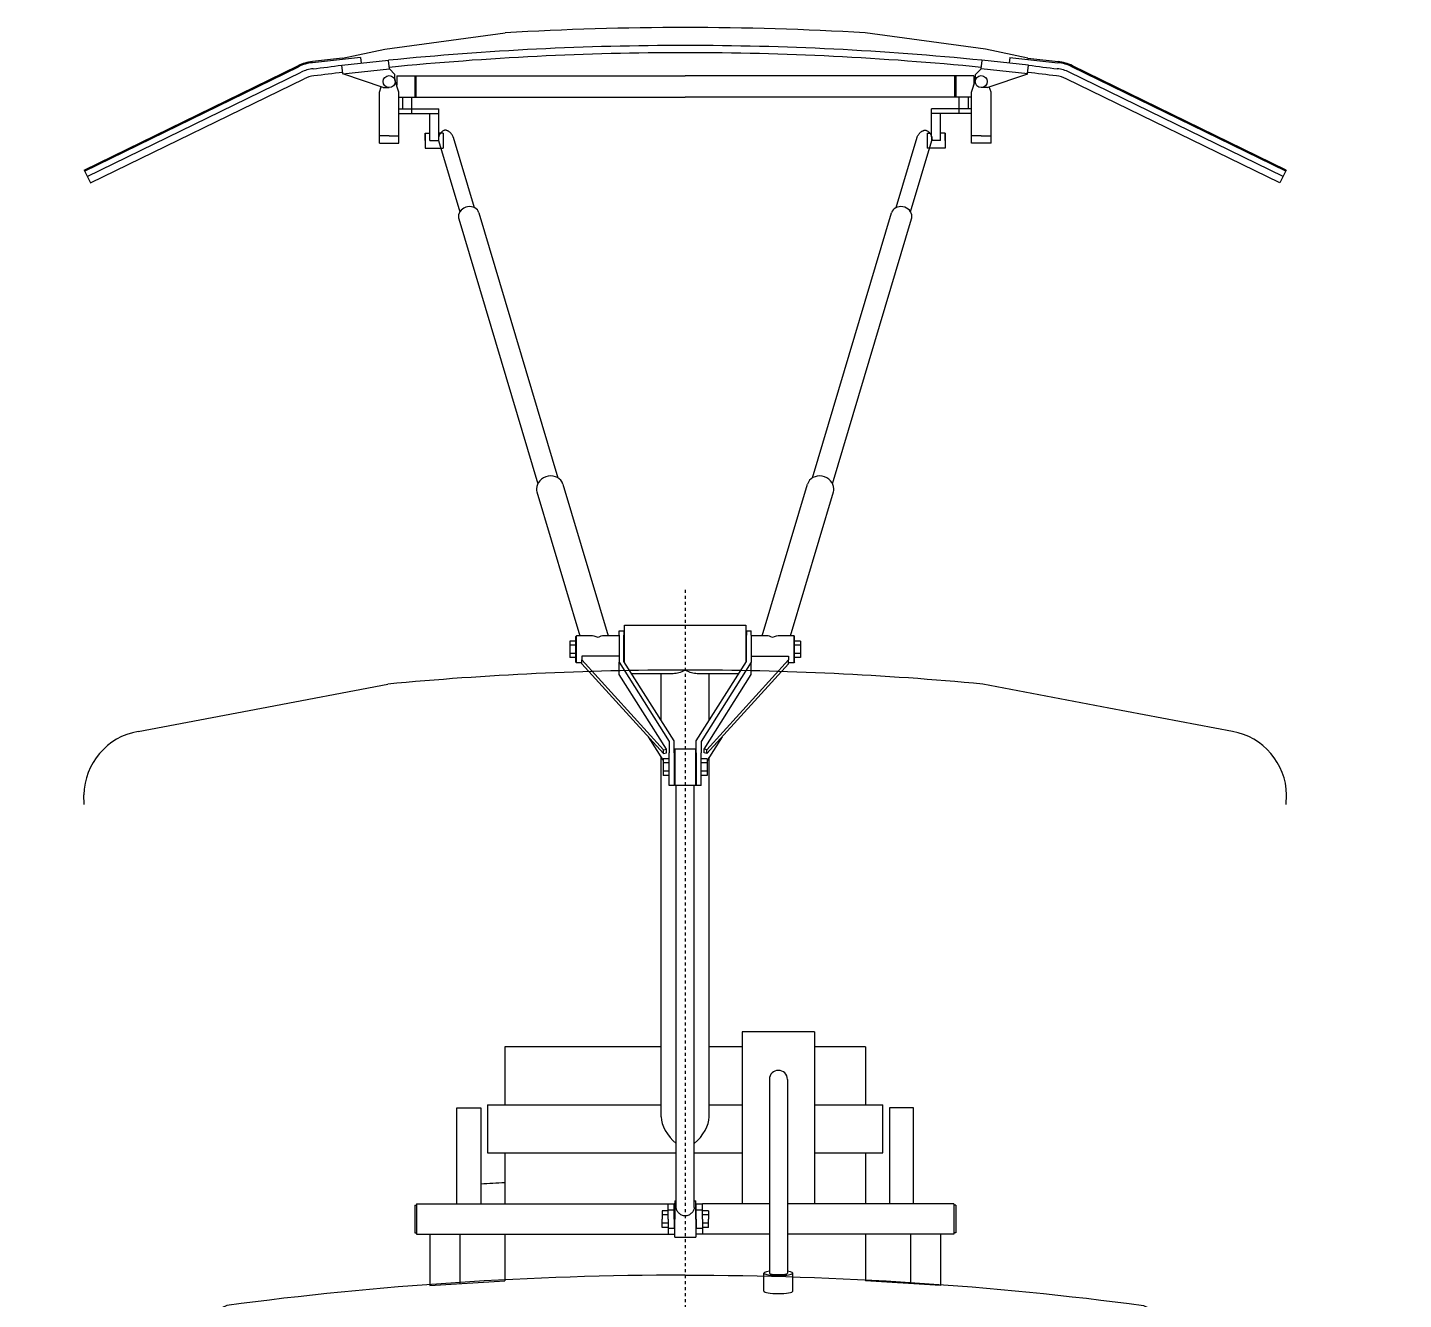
# Model space of a CAD drawing. Header units: millimetres. Extents: x 4061 to 4749, y 69169 to 69366.
# Drawn here: x 4632.83 to 4678.61, y 69323.89 to 69366.2 of the extents above; entities that cross this region are included whole.
import ezdxf

# ---------------------------------------------------------------- set-up
doc = ezdxf.new("R2010")
doc.units = ezdxf.units.MM
doc.header["$LTSCALE"] = 0.1
doc.linetypes.add('DASHDOT', pattern=[1, 0.5, -0.25, 0, -0.25])
doc.layers.add('AXE', color=1, linetype='DASHDOT')
doc.layers.add('Subtire', color=4, linetype='Continuous')

msp = doc.modelspace()

# ---------------------------------------------------------------- linework, layer by layer
at = {"layer": 'AXE'}
msp.add_line((4654.711, 69347.5), (4654.711, 69258.7), dxfattribs=at)
at = {"layer": 'Subtire'}
for p, q in [((4644.721, 69365.478), (4648.721, 69366.021)), ((4664.701, 69365.478), (4660.701, 69366.021)), ((4643.311, 69365.176), (4642.306, 69365.067)), ((4643.911, 69365.202), (4642.31, 69365.03)), ((4643.285, 69364.95), (4644.837, 69365.111)), ((4643.311, 69365.176), (4644.721, 69365.478)), ((4643.311, 69365.176), (4643.315, 69365.138)), ((4643.911, 69365.202), (4643.931, 69365.017)), ((4666.137, 69364.95), (4664.585, 69365.111)), ((4666.111, 69365.176), (4664.701, 69365.478)), ((4665.511, 69365.202), (4665.491, 69365.017)), ((4665.511, 69365.202), (4667.112, 69365.03)), ((4666.111, 69365.176), (4666.107, 69365.138)), ((4666.111, 69365.176), (4667.116, 69365.067)), ((4634.711, 69361.461), (4641.826, 69364.929)), ((4634.727, 69361.427), (4641.842, 69364.895)), ((4634.816, 69361.245), (4641.931, 69364.713)), ((4643.316, 69364.667), (4643.285, 69364.95)), ((4643.314, 69364.662), (4644.866, 69364.822)), ((4644.661, 69364.201), (4643.314, 69364.662)), ((4644.866, 69364.822), (4644.835, 69365.105)), ((4644.866, 69364.822), (4645.051, 69364.637)), ((4664.556, 69364.822), (4664.371, 69364.637)), ((4664.556, 69364.822), (4664.587, 69365.105)), ((4666.108, 69364.662), (4664.556, 69364.822)), ((4664.761, 69364.201), (4666.108, 69364.662)), ((4666.106, 69364.667), (4666.137, 69364.95)), ((4674.606, 69361.245), (4667.491, 69364.713)), ((4674.695, 69361.427), (4667.58, 69364.895)), ((4674.711, 69361.461), (4667.596, 69364.929)), ((4634.921, 69361.029), (4642.036, 69364.497)), ((4644.536, 69364.051), (4644.593, 69364.224)), ((4644.661, 69364.201), (4644.861, 69364.201)), ((4645.051, 69364.463), (4645.051, 69364.637)), ((4645.186, 69364.051), (4645.051, 69364.463)), ((4645.111, 69364.589), (4645.111, 69364.28)), ((4645.111, 69364.589), (4654.711, 69364.589)), ((4645.711, 69364.589), (4645.711, 69363.889)), ((4645.751, 69364.589), (4645.751, 69363.889)), ((4664.311, 69364.589), (4654.711, 69364.589)), ((4663.671, 69364.589), (4663.671, 69363.889)), ((4663.711, 69364.589), (4663.711, 69363.889)), ((4664.236, 69364.051), (4664.371, 69364.463)), ((4664.311, 69364.589), (4664.311, 69364.28)), ((4664.371, 69364.463), (4664.371, 69364.637)), ((4664.761, 69364.201), (4664.561, 69364.201)), ((4664.886, 69364.051), (4664.829, 69364.224)), ((4674.501, 69361.029), (4667.386, 69364.497)), ((4644.536, 69362.351), (4644.536, 69364.051)), ((4645.186, 69362.351), (4645.186, 69364.051)), ((4645.186, 69363.889), (4654.711, 69363.889)), ((4645.301, 69363.889), (4645.301, 69363.499)), ((4645.601, 69363.889), (4645.601, 69363.339)), ((4664.236, 69363.889), (4654.711, 69363.889)), ((4663.821, 69363.889), (4663.821, 69363.339)), ((4664.121, 69363.889), (4664.121, 69363.499)), ((4664.236, 69362.351), (4664.236, 69364.051)), ((4664.886, 69362.351), (4664.886, 69364.051)), ((4645.186, 69363.499), (4646.511, 69363.499)), ((4645.186, 69363.339), (4646.511, 69363.339)), ((4646.211, 69362.439), (4646.211, 69363.339)), ((4646.511, 69362.57), (4646.511, 69363.499)), ((4664.236, 69363.499), (4662.911, 69363.499)), ((4662.911, 69362.57), (4662.911, 69363.499)), ((4663.211, 69363.339), (4662.911, 69363.339)), ((4664.236, 69363.339), (4663.211, 69363.339)), ((4663.211, 69362.439), (4663.211, 69363.339)), ((4644.861, 69362.601), (4644.536, 69362.601)), ((4644.861, 69362.601), (4645.186, 69362.601)), ((4646.061, 69362.439), (4646.061, 69362.689)), ((4646.061, 69362.689), (4646.061, 69362.189)), ((4646.061, 69362.689), (4646.211, 69362.689)), ((4646.211, 69362.439), (4646.505, 69362.439)), ((4646.573, 69362.689), (4646.511, 69362.689)), ((4646.661, 69362.689), (4646.573, 69362.689)), ((4646.661, 69362.689), (4646.661, 69362.189)), ((4662.761, 69362.689), (4662.761, 69362.189)), ((4662.761, 69362.689), (4662.849, 69362.689)), ((4662.849, 69362.689), (4662.911, 69362.689)), ((4662.911, 69362.57), (4662.911, 69362.439)), ((4663.211, 69362.439), (4662.917, 69362.439)), ((4663.361, 69362.689), (4663.211, 69362.689)), ((4663.361, 69362.439), (4663.361, 69362.689)), ((4663.361, 69362.689), (4663.361, 69362.189)), ((4664.561, 69362.601), (4664.236, 69362.601)), ((4664.561, 69362.601), (4664.886, 69362.601)), ((4644.536, 69362.351), (4645.186, 69362.351)), ((4646.061, 69362.189), (4646.58, 69362.189)), ((4646.58, 69362.189), (4646.661, 69362.189)), ((4662.842, 69362.189), (4662.761, 69362.189)), ((4663.361, 69362.189), (4662.842, 69362.189)), ((4664.886, 69362.351), (4664.236, 69362.351)), ((4634.711, 69361.461), (4634.921, 69361.029)), ((4674.711, 69361.461), (4674.501, 69361.029)), ((4640.611, 69343.563), (4644.811, 69344.359)), ((4668.811, 69343.563), (4664.611, 69344.359)), ((4636.504, 69342.785), (4640.611, 69343.563)), ((4672.918, 69342.785), (4668.811, 69343.563)), ((4634.711, 69340.356), (4634.701, 69340.677)), ((4674.711, 69340.356), (4674.721, 69340.677)), ((4659.011, 69332.79), (4656.611, 69332.79)), ((4656.611, 69332.79), (4656.611, 69327.067)), ((4659.011, 69332.79), (4659.011, 69329.15)), ((4648.711, 69332.299), (4648.711, 69330.367)), ((4653.911, 69332.299), (4648.711, 69332.299)), ((4656.611, 69332.299), (4655.511, 69332.299)), ((4660.711, 69332.299), (4659.011, 69332.299)), ((4660.711, 69332.299), (4660.711, 69330.367)), ((4657.511, 69331.212), (4657.511, 69324.768)), ((4658.111, 69331.212), (4658.111, 69324.768)), ((4659.011, 69329.15), (4659.011, 69327.067)), ((4648.711, 69328.767), (4648.711, 69327.067)), ((4660.711, 69328.767), (4660.711, 69327.067)), ((4645.711, 69327.027), (4645.771, 69327.027)), ((4645.711, 69327.027), (4645.711, 69326.107)), ((4645.771, 69327.067), (4645.771, 69326.987)), ((4645.771, 69327.067), (4654.141, 69327.067)), ((4645.771, 69326.987), (4645.771, 69326.147)), ((4657.511, 69327.067), (4655.281, 69327.067)), ((4660.47, 69327.067), (4658.111, 69327.067)), ((4663.651, 69327.067), (4660.47, 69327.067)), ((4663.651, 69327.067), (4663.651, 69326.987)), ((4663.711, 69327.027), (4663.651, 69327.027)), ((4663.651, 69326.987), (4663.651, 69326.147)), ((4663.711, 69327.027), (4663.711, 69326.107)), ((4645.711, 69326.107), (4645.771, 69326.107)), ((4645.771, 69326.147), (4645.771, 69326.067)), ((4645.771, 69326.067), (4654.361, 69326.067)), ((4646.211, 69326.067), (4646.211, 69324.355)), ((4647.211, 69326.067), (4647.211, 69324.424)), ((4648.711, 69326.067), (4648.711, 69324.512)), ((4657.511, 69326.067), (4655.061, 69326.067)), ((4663.111, 69326.067), (4658.111, 69326.067)), ((4660.711, 69326.067), (4660.711, 69324.512)), ((4662.211, 69326.067), (4662.211, 69324.424)), ((4663.651, 69326.067), (4663.111, 69326.067)), ((4663.211, 69326.067), (4663.211, 69324.355)), ((4663.651, 69326.147), (4663.651, 69326.067)), ((4663.711, 69326.107), (4663.651, 69326.107)), ((4646.211, 69324.355), (4648.711, 69324.512)), ((4657.331, 69324.168), (4657.331, 69324.768)), ((4658.291, 69324.168), (4658.291, 69324.768)), ((4663.211, 69324.355), (4660.711, 69324.512))]:
    msp.add_line(p, q, dxfattribs=at)
at = {"layer": 'Subtire', "extrusion": (7.34764e-16, 1, -1.83691e-16)}
for p, q in [((4646.505, 69362.439), (4647.212, 69360.068)), ((4646.505, 69362.439), (4647.212, 69360.068)), ((4646.994, 69362.549), (4647.691, 69360.21)), ((4646.994, 69362.549), (4647.691, 69360.21)), ((4661.731, 69360.21), (4662.428, 69362.549)), ((4661.731, 69360.21), (4662.428, 69362.549)), ((4662.21, 69360.068), (4662.917, 69362.439)), ((4662.21, 69360.068), (4662.917, 69362.439)), ((4647.177, 69359.835), (4649.805, 69351.022)), ((4647.177, 69359.835), (4649.805, 69351.022)), ((4647.848, 69360.035), (4650.476, 69351.222)), ((4647.848, 69360.035), (4650.476, 69351.222)), ((4658.947, 69351.222), (4661.574, 69360.035)), ((4658.947, 69351.222), (4661.574, 69360.035)), ((4659.617, 69351.022), (4662.245, 69359.835)), ((4659.617, 69351.022), (4662.245, 69359.835)), ((4650.642, 69351.014), (4652.146, 69345.967)), ((4650.642, 69351.014), (4652.146, 69345.967)), ((4657.276, 69345.967), (4658.78, 69351.014)), ((4657.276, 69345.967), (4658.78, 69351.014)), ((4649.779, 69350.757), (4651.207, 69345.967)), ((4649.779, 69350.757), (4651.207, 69345.967)), ((4658.215, 69345.967), (4659.643, 69350.757)), ((4658.215, 69345.967), (4659.643, 69350.757)), ((4651.071, 69345.947), (4651.091, 69345.967)), ((4651.071, 69345.947), (4651.091, 69345.967)), ((4651.071, 69345.312), (4651.071, 69345.947)), ((4651.071, 69345.312), (4651.071, 69345.947)), ((4651.091, 69345.302), (4651.091, 69345.967)), ((4651.091, 69345.302), (4651.091, 69345.967)), ((4651.091, 69345.302), (4651.091, 69345.967)), ((4651.091, 69345.302), (4651.091, 69345.967)), ((4651.564, 69345.967), (4651.091, 69345.967)), ((4651.564, 69345.967), (4651.091, 69345.967)), ((4652.511, 69345.967), (4651.997, 69345.967)), ((4652.511, 69345.967), (4651.997, 69345.967)), ((4652.511, 69345.993), (4652.511, 69346.137)), ((4652.511, 69346.137), (4652.671, 69346.137)), ((4652.511, 69345.993), (4652.511, 69346.137)), ((4652.511, 69346.137), (4652.671, 69346.137)), ((4652.511, 69345.993), (4652.511, 69345.091)), ((4652.511, 69345.993), (4652.511, 69345.091)), ((4652.671, 69346.137), (4652.671, 69345.993)), ((4652.671, 69346.137), (4652.671, 69345.993)), ((4652.671, 69345.111), (4652.671, 69345.993)), ((4652.671, 69345.111), (4652.671, 69345.993)), ((4652.691, 69346.317), (4656.731, 69346.317)), ((4652.691, 69346.317), (4656.731, 69346.317)), ((4652.691, 69345.917), (4652.691, 69346.317)), ((4652.691, 69345.917), (4652.691, 69346.317)), ((4652.691, 69345.079), (4652.691, 69345.917)), ((4652.691, 69345.079), (4652.691, 69345.917)), ((4656.731, 69346.317), (4656.731, 69345.917)), ((4656.731, 69346.317), (4656.731, 69345.917)), ((4656.731, 69345.917), (4656.731, 69345.079)), ((4656.731, 69345.917), (4656.731, 69345.079)), ((4656.751, 69346.137), (4656.751, 69345.993)), ((4656.751, 69346.137), (4656.911, 69346.137)), ((4656.751, 69346.137), (4656.751, 69345.993)), ((4656.751, 69346.137), (4656.911, 69346.137)), ((4656.751, 69345.111), (4656.751, 69345.993)), ((4656.751, 69345.111), (4656.751, 69345.993)), ((4656.911, 69345.993), (4656.911, 69346.137)), ((4656.911, 69345.993), (4656.911, 69346.137)), ((4656.911, 69345.993), (4656.911, 69345.091)), ((4656.911, 69345.993), (4656.911, 69345.091)), ((4657.425, 69345.967), (4656.911, 69345.967)), ((4657.425, 69345.967), (4656.911, 69345.967)), ((4658.331, 69345.967), (4657.858, 69345.967)), ((4658.331, 69345.967), (4657.858, 69345.967)), ((4658.351, 69345.947), (4658.331, 69345.967)), ((4658.351, 69345.947), (4658.331, 69345.967)), ((4658.331, 69345.302), (4658.331, 69345.967)), ((4658.331, 69345.302), (4658.331, 69345.967)), ((4658.331, 69345.302), (4658.331, 69345.967)), ((4658.331, 69345.302), (4658.331, 69345.967)), ((4658.351, 69345.312), (4658.351, 69345.947)), ((4658.351, 69345.312), (4658.351, 69345.947)), ((4651.071, 69345.794), (4650.871, 69345.794)), ((4650.871, 69345.794), (4650.871, 69345.655)), ((4651.071, 69345.794), (4650.871, 69345.794)), ((4650.871, 69345.794), (4650.871, 69345.655)), ((4651.071, 69345.655), (4650.871, 69345.655)), ((4650.871, 69345.655), (4650.871, 69345.378)), ((4651.071, 69345.655), (4650.871, 69345.655)), ((4650.871, 69345.655), (4650.871, 69345.378)), ((4658.551, 69345.794), (4658.351, 69345.794)), ((4658.551, 69345.794), (4658.351, 69345.794)), ((4658.551, 69345.655), (4658.351, 69345.655)), ((4658.551, 69345.655), (4658.351, 69345.655)), ((4658.551, 69345.794), (4658.551, 69345.655)), ((4658.551, 69345.794), (4658.551, 69345.655)), ((4658.551, 69345.655), (4658.551, 69345.378)), ((4658.551, 69345.655), (4658.551, 69345.378)), ((4651.071, 69345.378), (4650.871, 69345.378)), ((4650.871, 69345.378), (4650.871, 69345.24)), ((4651.071, 69345.378), (4650.871, 69345.378)), ((4650.871, 69345.378), (4650.871, 69345.24)), ((4651.071, 69345.24), (4650.871, 69345.24)), ((4651.071, 69345.24), (4650.871, 69345.24)), ((4651.071, 69345.087), (4651.071, 69345.312)), ((4651.071, 69345.087), (4651.071, 69345.312)), ((4651.071, 69345.087), (4651.091, 69345.067)), ((4651.071, 69345.087), (4651.091, 69345.067)), ((4651.091, 69345.067), (4651.091, 69345.302)), ((4651.091, 69345.067), (4651.091, 69345.302)), ((4651.091, 69345.067), (4651.091, 69345.302)), ((4651.091, 69345.067), (4651.091, 69345.302)), ((4651.271, 69345.067), (4651.091, 69345.067)), ((4651.271, 69345.067), (4651.091, 69345.067)), ((4652.511, 69345.291), (4651.271, 69345.291)), ((4652.511, 69345.291), (4651.271, 69345.291)), ((4651.271, 69345.291), (4651.271, 69345.163)), ((4651.271, 69345.291), (4651.271, 69345.163)), ((4651.271, 69345.163), (4653.991, 69342.171)), ((4651.271, 69345.163), (4653.991, 69342.171)), ((4651.271, 69345.04), (4651.271, 69345.163)), ((4651.271, 69345.04), (4651.271, 69345.163)), ((4651.271, 69345.04), (4653.991, 69342.048)), ((4651.271, 69345.04), (4653.991, 69342.048)), ((4652.511, 69345.091), (4654.181, 69342.455)), ((4652.511, 69345.091), (4654.181, 69342.455)), ((4652.511, 69344.676), (4652.511, 69345.091)), ((4652.511, 69344.676), (4652.511, 69345.091)), ((4654.341, 69342.475), (4652.671, 69345.111)), ((4654.341, 69342.475), (4652.671, 69345.111)), ((4655.081, 69342.475), (4656.751, 69345.111)), ((4655.081, 69342.475), (4656.751, 69345.111)), ((4656.911, 69345.091), (4655.241, 69342.455)), ((4656.911, 69345.091), (4655.241, 69342.455)), ((4658.151, 69345.163), (4655.431, 69342.171)), ((4658.151, 69345.163), (4655.431, 69342.171)), ((4658.151, 69345.04), (4655.431, 69342.048)), ((4658.151, 69345.04), (4655.431, 69342.048)), ((4656.911, 69345.291), (4658.151, 69345.291)), ((4656.911, 69345.291), (4658.151, 69345.291)), ((4656.911, 69344.676), (4656.911, 69345.091)), ((4656.911, 69344.676), (4656.911, 69345.091)), ((4658.151, 69345.291), (4658.151, 69345.163)), ((4658.151, 69345.291), (4658.151, 69345.163)), ((4658.151, 69345.04), (4658.151, 69345.163)), ((4658.151, 69345.04), (4658.151, 69345.163)), ((4658.331, 69345.067), (4658.151, 69345.067)), ((4658.331, 69345.067), (4658.151, 69345.067)), ((4658.331, 69345.067), (4658.331, 69345.302)), ((4658.331, 69345.067), (4658.331, 69345.302)), ((4658.331, 69345.067), (4658.331, 69345.302)), ((4658.331, 69345.067), (4658.331, 69345.302)), ((4658.351, 69345.087), (4658.331, 69345.067)), ((4658.351, 69345.087), (4658.331, 69345.067)), ((4658.551, 69345.378), (4658.351, 69345.378)), ((4658.551, 69345.378), (4658.351, 69345.378)), ((4658.351, 69345.087), (4658.351, 69345.312)), ((4658.351, 69345.087), (4658.351, 69345.312)), ((4658.551, 69345.24), (4658.351, 69345.24)), ((4658.551, 69345.24), (4658.351, 69345.24)), ((4658.551, 69345.378), (4658.551, 69345.24)), ((4658.551, 69345.378), (4658.551, 69345.24)), ((4654.083, 69342.195), (4652.511, 69344.676)), ((4654.083, 69342.195), (4652.511, 69344.676)), ((4652.921, 69344.717), (4654.311, 69344.717)), ((4652.921, 69344.717), (4654.311, 69344.717)), ((4653.911, 69343.154), (4653.911, 69344.717)), ((4653.911, 69343.154), (4653.911, 69344.717)), ((4655.111, 69344.717), (4656.501, 69344.717)), ((4655.111, 69344.717), (4656.501, 69344.717)), ((4655.339, 69342.195), (4656.911, 69344.676)), ((4655.339, 69342.195), (4656.911, 69344.676)), ((4655.511, 69343.154), (4655.511, 69344.717)), ((4655.511, 69343.154), (4655.511, 69344.717)), ((4653.478, 69342.611), (4653.981, 69341.818)), ((4653.478, 69342.611), (4653.981, 69341.818)), ((4654.181, 69342.455), (4654.181, 69342.079)), ((4654.181, 69342.455), (4654.181, 69342.079)), ((4654.341, 69342.079), (4654.341, 69342.475)), ((4654.341, 69342.079), (4654.341, 69342.475)), ((4655.081, 69342.079), (4655.081, 69342.475)), ((4655.081, 69342.079), (4655.081, 69342.475)), ((4655.241, 69342.455), (4655.241, 69342.079)), ((4655.241, 69342.455), (4655.241, 69342.079)), ((4655.944, 69342.611), (4655.441, 69341.818)), ((4655.944, 69342.611), (4655.441, 69341.818)), ((4653.911, 69329.967), (4653.911, 69341.928)), ((4653.911, 69329.967), (4653.911, 69341.928)), ((4654.181, 69341.879), (4653.981, 69341.879)), ((4653.981, 69341.879), (4653.981, 69341.741)), ((4654.181, 69341.879), (4653.981, 69341.879)), ((4653.981, 69341.879), (4653.981, 69341.741)), ((4653.991, 69342.171), (4654.083, 69342.195)), ((4653.991, 69342.171), (4654.083, 69342.195)), ((4653.991, 69342.048), (4653.991, 69342.171)), ((4653.991, 69342.048), (4653.991, 69342.171)), ((4653.991, 69342.048), (4654.083, 69342.072)), ((4653.991, 69342.048), (4654.083, 69342.072)), ((4654.083, 69342.072), (4654.083, 69342.195)), ((4654.083, 69342.072), (4654.083, 69342.195)), ((4654.181, 69340.982), (4654.181, 69342.079)), ((4654.181, 69340.982), (4654.181, 69342.079)), ((4654.341, 69342.079), (4654.341, 69340.982)), ((4654.341, 69342.079), (4654.341, 69340.982)), ((4654.361, 69342.202), (4655.061, 69342.202)), ((4654.361, 69342.202), (4655.061, 69342.202)), ((4654.361, 69342.202), (4654.361, 69341.002)), ((4654.361, 69342.202), (4654.361, 69341.002)), ((4655.061, 69341.002), (4655.061, 69342.202)), ((4655.061, 69341.002), (4655.061, 69342.202)), ((4655.081, 69342.079), (4655.081, 69340.982)), ((4655.081, 69342.079), (4655.081, 69340.982)), ((4655.241, 69340.982), (4655.241, 69342.079)), ((4655.241, 69340.982), (4655.241, 69342.079)), ((4655.441, 69341.879), (4655.241, 69341.879)), ((4655.441, 69341.879), (4655.241, 69341.879)), ((4655.431, 69342.171), (4655.339, 69342.195)), ((4655.339, 69342.072), (4655.339, 69342.195)), ((4655.431, 69342.171), (4655.339, 69342.195)), ((4655.339, 69342.072), (4655.339, 69342.195)), ((4655.431, 69342.048), (4655.339, 69342.072)), ((4655.431, 69342.048), (4655.339, 69342.072)), ((4655.431, 69342.048), (4655.431, 69342.171)), ((4655.431, 69342.048), (4655.431, 69342.171)), ((4655.441, 69341.879), (4655.441, 69341.741)), ((4655.441, 69341.879), (4655.441, 69341.741)), ((4655.511, 69329.967), (4655.511, 69341.928)), ((4655.511, 69329.967), (4655.511, 69341.928)), ((4654.181, 69341.741), (4653.981, 69341.741)), ((4654.181, 69341.741), (4653.981, 69341.741)), ((4653.981, 69341.741), (4653.981, 69341.464)), ((4653.981, 69341.741), (4653.981, 69341.464)), ((4654.181, 69341.464), (4653.981, 69341.464)), ((4653.981, 69341.464), (4653.981, 69341.325)), ((4654.181, 69341.464), (4653.981, 69341.464)), ((4653.981, 69341.464), (4653.981, 69341.325)), ((4654.181, 69341.325), (4653.981, 69341.325)), ((4654.181, 69341.325), (4653.981, 69341.325)), ((4655.441, 69341.741), (4655.241, 69341.741)), ((4655.441, 69341.741), (4655.241, 69341.741)), ((4655.441, 69341.464), (4655.241, 69341.464)), ((4655.441, 69341.464), (4655.241, 69341.464)), ((4655.441, 69341.325), (4655.241, 69341.325)), ((4655.441, 69341.325), (4655.241, 69341.325)), ((4655.441, 69341.741), (4655.441, 69341.464)), ((4655.441, 69341.741), (4655.441, 69341.464)), ((4655.441, 69341.464), (4655.441, 69341.325)), ((4655.441, 69341.464), (4655.441, 69341.325)), ((4654.341, 69340.982), (4654.181, 69340.982)), ((4654.341, 69340.982), (4654.181, 69340.982)), ((4654.361, 69341.002), (4655.061, 69341.002)), ((4654.361, 69341.002), (4655.061, 69341.002)), ((4654.411, 69326.952), (4654.411, 69341.002)), ((4654.411, 69326.952), (4654.411, 69341.002)), ((4655.011, 69326.952), (4655.011, 69341.002)), ((4655.011, 69326.952), (4655.011, 69341.002)), ((4655.241, 69340.982), (4655.081, 69340.982)), ((4655.241, 69340.982), (4655.081, 69340.982)), ((4648.131, 69330.367), (4648.131, 69328.767)), ((4648.131, 69330.367), (4648.131, 69328.767)), ((4648.131, 69330.367), (4653.911, 69330.367)), ((4648.131, 69330.367), (4653.911, 69330.367)), ((4655.511, 69330.367), (4656.611, 69330.367)), ((4655.511, 69330.367), (4656.611, 69330.367)), ((4659.011, 69330.367), (4661.291, 69330.367)), ((4659.011, 69330.367), (4661.291, 69330.367)), ((4661.291, 69328.767), (4661.291, 69330.367)), ((4661.291, 69328.767), (4661.291, 69330.367)), ((4647.111, 69327.067), (4647.111, 69330.267)), ((4647.111, 69327.067), (4647.111, 69330.267)), ((4647.111, 69330.267), (4647.911, 69330.267)), ((4647.111, 69330.267), (4647.911, 69330.267)), ((4647.911, 69330.267), (4647.911, 69327.067)), ((4647.911, 69330.267), (4647.911, 69327.067)), ((4662.311, 69330.267), (4661.511, 69330.267)), ((4662.311, 69330.267), (4661.511, 69330.267)), ((4661.511, 69330.267), (4661.511, 69327.067)), ((4661.511, 69330.267), (4661.511, 69327.067)), ((4662.311, 69327.067), (4662.311, 69330.267)), ((4662.311, 69327.067), (4662.311, 69330.267)), ((4648.131, 69328.767), (4654.411, 69328.767)), ((4648.131, 69328.767), (4654.411, 69328.767)), ((4655.011, 69328.767), (4656.611, 69328.767)), ((4655.011, 69328.767), (4656.611, 69328.767)), ((4659.011, 69328.767), (4659.279, 69328.767)), ((4659.011, 69328.767), (4659.279, 69328.767)), ((4659.279, 69328.767), (4661.291, 69328.767)), ((4659.767, 69328.767), (4661.291, 69328.767)), ((4654.361, 69327.167), (4654.361, 69326.567)), ((4654.361, 69327.167), (4654.411, 69327.167)), ((4654.361, 69327.167), (4654.361, 69326.666)), ((4654.361, 69327.167), (4654.411, 69327.167)), ((4655.011, 69327.167), (4655.061, 69327.167)), ((4655.011, 69327.167), (4655.061, 69327.167)), ((4655.061, 69326.567), (4655.061, 69327.167)), ((4655.061, 69326.666), (4655.061, 69327.167)), ((4654.141, 69326.844), (4653.941, 69326.844)), ((4653.941, 69326.844), (4653.941, 69326.705)), ((4654.141, 69326.844), (4653.941, 69326.844)), ((4653.941, 69326.844), (4653.941, 69326.705)), ((4654.141, 69326.705), (4653.941, 69326.705)), ((4653.941, 69326.705), (4653.941, 69326.567)), ((4654.141, 69326.705), (4653.941, 69326.705)), ((4653.941, 69326.705), (4653.941, 69326.664)), ((4654.141, 69327.067), (4654.341, 69327.067)), ((4654.141, 69326.867), (4654.141, 69327.067)), ((4654.141, 69327.067), (4654.341, 69327.067)), ((4654.141, 69326.867), (4654.141, 69327.067)), ((4654.141, 69326.867), (4654.341, 69326.867)), ((4654.141, 69326.567), (4654.141, 69326.867)), ((4654.141, 69326.867), (4654.341, 69326.867)), ((4654.141, 69326.666), (4654.141, 69326.867)), ((4654.361, 69327.067), (4654.341, 69327.067)), ((4654.341, 69326.867), (4654.341, 69327.067)), ((4654.361, 69327.067), (4654.341, 69327.067)), ((4654.341, 69326.867), (4654.341, 69327.067)), ((4654.341, 69326.567), (4654.341, 69326.867)), ((4654.341, 69326.666), (4654.341, 69326.867)), ((4655.081, 69327.067), (4655.061, 69327.067)), ((4655.081, 69327.067), (4655.061, 69327.067)), ((4655.081, 69327.067), (4655.281, 69327.067)), ((4655.081, 69326.867), (4655.081, 69327.067)), ((4655.081, 69327.067), (4655.281, 69327.067)), ((4655.081, 69326.867), (4655.081, 69327.067)), ((4655.081, 69326.867), (4655.281, 69326.867)), ((4655.081, 69326.567), (4655.081, 69326.867)), ((4655.081, 69326.867), (4655.281, 69326.867)), ((4655.081, 69326.666), (4655.081, 69326.867)), ((4655.281, 69326.867), (4655.281, 69327.067)), ((4655.281, 69326.867), (4655.281, 69327.067)), ((4655.281, 69326.567), (4655.281, 69326.867)), ((4655.281, 69326.666), (4655.281, 69326.867)), ((4655.481, 69326.844), (4655.281, 69326.844)), ((4655.481, 69326.844), (4655.281, 69326.844)), ((4655.481, 69326.705), (4655.281, 69326.705)), ((4655.481, 69326.705), (4655.281, 69326.705)), ((4655.481, 69326.844), (4655.481, 69326.705)), ((4655.481, 69326.844), (4655.481, 69326.705)), ((4655.481, 69326.705), (4655.481, 69326.567)), ((4655.481, 69326.705), (4655.481, 69326.664))]:
    msp.add_line(p, q, dxfattribs=at)
at = {"layer": 'Subtire', "extrusion": (-2.44921e-16, -1, -1.83691e-16)}
for p, q in [((4653.941, 69326.428), (4653.941, 69326.567)), ((4653.941, 69326.428), (4653.941, 69326.469)), ((4654.141, 69326.428), (4653.941, 69326.428)), ((4653.941, 69326.29), (4653.941, 69326.428)), ((4654.141, 69326.428), (4653.941, 69326.428)), ((4653.941, 69326.29), (4653.941, 69326.428)), ((4654.141, 69326.29), (4653.941, 69326.29)), ((4654.141, 69326.29), (4653.941, 69326.29)), ((4654.141, 69326.567), (4654.141, 69326.267)), ((4654.141, 69326.468), (4654.141, 69326.267)), ((4654.141, 69326.267), (4654.341, 69326.267)), ((4654.141, 69326.267), (4654.341, 69326.267)), ((4654.141, 69326.267), (4654.141, 69326.067)), ((4654.141, 69326.267), (4654.141, 69326.067)), ((4654.341, 69326.567), (4654.341, 69326.267)), ((4654.361, 69325.967), (4654.361, 69326.567)), ((4654.361, 69325.967), (4654.361, 69326.467)), ((4655.061, 69326.567), (4655.061, 69325.967)), ((4655.061, 69326.467), (4655.061, 69325.967)), ((4655.081, 69326.567), (4655.081, 69326.267)), ((4655.081, 69326.267), (4655.281, 69326.267)), ((4655.081, 69326.267), (4655.281, 69326.267)), ((4655.281, 69326.567), (4655.281, 69326.267)), ((4655.281, 69326.468), (4655.281, 69326.267)), ((4655.481, 69326.428), (4655.281, 69326.428)), ((4655.481, 69326.428), (4655.281, 69326.428)), ((4655.481, 69326.29), (4655.281, 69326.29)), ((4655.481, 69326.29), (4655.281, 69326.29)), ((4655.281, 69326.267), (4655.281, 69326.067)), ((4655.281, 69326.267), (4655.281, 69326.067)), ((4655.481, 69326.428), (4655.481, 69326.567)), ((4655.481, 69326.428), (4655.481, 69326.469)), ((4655.481, 69326.29), (4655.481, 69326.428)), ((4655.481, 69326.29), (4655.481, 69326.428)), ((4654.361, 69325.967), (4655.061, 69325.967))]:
    msp.add_line(p, q, dxfattribs=at)
at = {"layer": 'Subtire'}
for points in [[(4654.711, 69324.7, 0.032974), (4639.461, 69323.693), (4634.553, 69321.404, 0.267949), (4633.692, 69320.175), (4632.827, 69309.938)], [(4654.711, 69324.7, -0.032974), (4669.961, 69323.693), (4674.869, 69321.404, -0.267949), (4675.73, 69320.175), (4678.611, 69286.1), (4676.856, 69264.9)]]:
    msp.add_lwpolyline(points, format="xyb", dxfattribs=at)
for centre in [(4644.861, 69364.401), (4664.561, 69364.401)]:
    msp.add_circle(centre, 0.2, dxfattribs=at)
for centre, radius, start, end in [((4654.711, 69266.201), 100, 90, 93.43407), ((4654.711, 69266.201), 100, 86.56593, 90), ((4654.711, 69266.201), 99.402, 90, 95.70073), ((4654.711, 69266.201), 99.402, 84.29927, 90), ((4654.711, 69266.201), 99.162, 90, 95.70073), ((4654.711, 69266.201), 99.162, 84.29927, 90), ((4642.461, 69363.626), 1.45, 96.151, 115.9892), ((4642.461, 69363.626), 1.413, 96.151, 115.9892), ((4642.461, 69363.626), 1.21, 96.151, 115.9892), ((4635.623, 69421.264), 56.833, 276.7745, 277.7473), ((4654.711, 69266.201), 99.162, 96.60103, 97.1567), ((4654.711, 69266.201), 99.162, 82.8433, 83.39897), ((4673.799, 69421.264), 56.833, 262.2527, 263.2255), ((4666.961, 69363.626), 1.21, 64.0108, 83.849), ((4666.961, 69363.626), 1.413, 64.0108, 83.849), ((4666.961, 69363.626), 1.45, 64.0108, 83.849), ((4642.461, 69363.626), 0.97, 96.151, 115.9892), ((4666.961, 69363.626), 0.97, 64.0108, 83.849), ((4654.711, 69239.827), 105, 90, 95.41021), ((4654.711, 69239.827), 105, 84.58979, 90), ((4636.882, 69340.636), 2.182, 99.9807, 178.9246), ((4672.54, 69340.636), 2.182, 1.0754, 80.0193), ((4657.811, 69331.212), 0.3, 0, 180), ((4654.711, 69211.927), 116, 92.9649, 93.36064)]:
    msp.add_arc(centre, radius, start, end, dxfattribs=at)
for centre, major_axis, ratio, start_param, end_param in [((4647.513, 69359.935), (-0.335, -0.1), 0.870423, -3.141593, -0.253892), ((4647.513, 69359.935), (-0.335, -0.1), 0.870423, -3.141593, -0.253892), ((4647.513, 69359.935), (-0.335, -0.1), 0.870423, -3.141593, -0.253892), ((4647.513, 69359.935), (-0.335, -0.1), 0.870423, -3.141593, -0.253892), ((4661.909, 69359.935), (0.335, -0.1), 0.870423, 0.253892, 3.141593), ((4661.909, 69359.935), (0.335, -0.1), 0.870423, 0.253892, 3.141593), ((4661.909, 69359.935), (0.335, -0.1), 0.870423, 0.253892, 3.141593), ((4661.909, 69359.935), (0.335, -0.1), 0.870423, 0.253892, 3.141593), ((4647.513, 69359.935), (-0.335, -0.1), 0.870423, -0.253892, 0), ((4647.513, 69359.935), (-0.335, -0.1), 0.870423, -0.253892, 0), ((4647.513, 69359.935), (-0.335, -0.1), 0.870423, -0.253892, 0), ((4647.513, 69359.935), (-0.335, -0.1), 0.870423, -0.253892, 0), ((4661.909, 69359.935), (0.335, -0.1), 0.870423, 0, 0.253892), ((4661.909, 69359.935), (0.335, -0.1), 0.870423, 0, 0.253892), ((4661.909, 69359.935), (0.335, -0.1), 0.870423, 0, 0.253892), ((4661.909, 69359.935), (0.335, -0.1), 0.870423, 0, 0.253892), ((4650.21, 69350.886), (-0.431, -0.129), 0.870423, -3.141593, -0.253892), ((4650.21, 69350.886), (-0.431, -0.129), 0.870423, -3.141593, -0.253892), ((4650.21, 69350.886), (-0.431, -0.129), 0.870423, -3.141593, -0.253892), ((4650.21, 69350.886), (-0.431, -0.129), 0.870423, -3.141593, -0.253892), ((4659.212, 69350.886), (0.431, -0.129), 0.870423, 0.253892, 3.141593), ((4659.212, 69350.886), (0.431, -0.129), 0.870423, 0.253892, 3.141593), ((4659.212, 69350.886), (0.431, -0.129), 0.870423, 0.253892, 3.141593), ((4659.212, 69350.886), (0.431, -0.129), 0.870423, 0.253892, 3.141593), ((4650.21, 69350.886), (-0.431, -0.129), 0.870423, -0.253892, 0), ((4650.21, 69350.886), (-0.431, -0.129), 0.870423, -0.253892, 0), ((4650.21, 69350.886), (-0.431, -0.129), 0.870423, -0.253892, 0), ((4650.21, 69350.886), (-0.431, -0.129), 0.870423, -0.253892, 0), ((4659.212, 69350.886), (0.431, -0.129), 0.870423, 0, 0.253892), ((4659.212, 69350.886), (0.431, -0.129), 0.870423, 0, 0.253892), ((4659.212, 69350.886), (0.431, -0.129), 0.870423, 0, 0.253892), ((4659.212, 69350.886), (0.431, -0.129), 0.870423, 0, 0.253892), ((4651.811, 69345.517), (0.475, -0.354), 0.583275, 1.980901, 2.477596), ((4651.811, 69345.517), (0.475, -0.354), 0.583275, 1.980901, 2.477596), ((4651.811, 69345.517), (0.475, -0.354), 0.583275, 1.980901, 2.477596), ((4651.811, 69345.517), (0.475, -0.354), 0.583275, 1.980901, 2.477596), ((4651.811, 69345.517), (-0.308, -0.413), 0.583275, -2.731488, -2.234793), ((4651.811, 69345.517), (-0.308, -0.413), 0.583275, -2.731488, -2.234793), ((4651.811, 69345.517), (-0.308, -0.413), 0.583275, -2.731488, -2.234793), ((4651.811, 69345.517), (-0.308, -0.413), 0.583275, -2.731488, -2.234793), ((4657.611, 69345.517), (0.308, -0.413), 0.583275, 2.234793, 2.731488), ((4657.611, 69345.517), (0.308, -0.413), 0.583275, 2.234793, 2.731488), ((4657.611, 69345.517), (0.308, -0.413), 0.583275, 2.234793, 2.731488), ((4657.611, 69345.517), (0.308, -0.413), 0.583275, 2.234793, 2.731488), ((4657.611, 69345.517), (-0.475, -0.354), 0.583275, -2.477596, -1.980901), ((4657.611, 69345.517), (-0.475, -0.354), 0.583275, -2.477596, -1.980901), ((4657.611, 69345.517), (-0.475, -0.354), 0.583275, -2.477596, -1.980901), ((4657.611, 69345.517), (-0.475, -0.354), 0.583275, -2.477596, -1.980901), ((4654.711, 69345.517), (-0.693, -0.693), 0.57735, 0.523599, 1.047198), ((4654.711, 69345.517), (-0.693, -0.693), 0.57735, 0.523599, 1.047198), ((4654.711, 69345.517), (0.693, -0.693), 0.57735, -1.047198, -0.523599), ((4654.711, 69345.517), (0.693, -0.693), 0.57735, -1.047198, -0.523599), ((4654.711, 69329.567), (0.693, -0.693), 0.57735, -2.617994, -1.431594), ((4654.711, 69329.567), (0.693, -0.693), 0.57735, -2.617994, -1.431594), ((4654.711, 69329.567), (-0.693, -0.693), 0.57735, 1.431594, 2.617994), ((4654.711, 69329.567), (-0.693, -0.693), 0.57735, 1.431594, 2.617994), ((4657.811, 69324.768), (0.48, 0), 0.166667, 2.245928, 7.17885), ((4657.811, 69324.768), (0.3, 0), 0.166667, 3.141593, 6.283185), ((4657.811, 69324.168), (0.48, 0), 0.166667, 3.141593, 6.283185)]:
    msp.add_ellipse(centre, major_axis=major_axis, ratio=ratio, start_param=start_param, end_param=end_param, dxfattribs=at)
for points, knots in [([(4646.729, 69362.784), (4646.72, 69362.784), (4646.712, 69362.783), (4646.696, 69362.78), (4646.688, 69362.778), (4646.665, 69362.769), (4646.651, 69362.761), (4646.623, 69362.742), (4646.61, 69362.731), (4646.586, 69362.706), (4646.575, 69362.693), (4646.556, 69362.666), (4646.547, 69362.651), (4646.53, 69362.62), (4646.523, 69362.604), (4646.511, 69362.571), (4646.506, 69362.554), (4646.5, 69362.521), (4646.498, 69362.505), (4646.498, 69362.476), (4646.5, 69362.461), (4646.504, 69362.445), (4646.504, 69362.442), (4646.505, 69362.439)], [0, 0, 0, 0, 1.280113, 1.280113, 2.560226, 2.560226, 5.120451, 5.120451, 7.680677, 7.680677, 10.240902, 10.240902, 12.767989, 12.767989, 15.295076, 15.295076, 17.822162, 17.822162, 20.349249, 20.349249, 22.876335, 22.876335, 23.477976, 23.477976, 23.477976, 23.477976]), ([(4646.729, 69362.784), (4646.72, 69362.784), (4646.712, 69362.783), (4646.696, 69362.78), (4646.688, 69362.778), (4646.665, 69362.769), (4646.651, 69362.761), (4646.623, 69362.742), (4646.61, 69362.731), (4646.586, 69362.706), (4646.575, 69362.693), (4646.556, 69362.666), (4646.547, 69362.651), (4646.53, 69362.62), (4646.523, 69362.604), (4646.511, 69362.571), (4646.506, 69362.554), (4646.5, 69362.521), (4646.498, 69362.505), (4646.498, 69362.476), (4646.5, 69362.461), (4646.504, 69362.445), (4646.504, 69362.442), (4646.505, 69362.439)], [0, 0, 0, 0, 1.280113, 1.280113, 2.560226, 2.560226, 5.120451, 5.120451, 7.680677, 7.680677, 10.240902, 10.240902, 12.767989, 12.767989, 15.295076, 15.295076, 17.822162, 17.822162, 20.349249, 20.349249, 22.876335, 22.876335, 23.477976, 23.477976, 23.477976, 23.477976]), ([(4646.729, 69362.784), (4646.72, 69362.784), (4646.712, 69362.783), (4646.696, 69362.78), (4646.688, 69362.778), (4646.665, 69362.769), (4646.651, 69362.761), (4646.623, 69362.742), (4646.61, 69362.731), (4646.586, 69362.706), (4646.575, 69362.693), (4646.556, 69362.666), (4646.547, 69362.651), (4646.53, 69362.62), (4646.523, 69362.604), (4646.511, 69362.571), (4646.506, 69362.554), (4646.5, 69362.521), (4646.498, 69362.505), (4646.498, 69362.476), (4646.5, 69362.461), (4646.504, 69362.445), (4646.504, 69362.442), (4646.505, 69362.439)], [0, 0, 0, 0, 1.280113, 1.280113, 2.560226, 2.560226, 5.120451, 5.120451, 7.680677, 7.680677, 10.240902, 10.240902, 12.767989, 12.767989, 15.295076, 15.295076, 17.822162, 17.822162, 20.349249, 20.349249, 22.876335, 22.876335, 23.477976, 23.477976, 23.477976, 23.477976]), ([(4646.729, 69362.784), (4646.72, 69362.784), (4646.712, 69362.783), (4646.696, 69362.78), (4646.688, 69362.778), (4646.665, 69362.769), (4646.651, 69362.761), (4646.623, 69362.742), (4646.61, 69362.731), (4646.586, 69362.706), (4646.575, 69362.693), (4646.556, 69362.666), (4646.547, 69362.651), (4646.53, 69362.62), (4646.523, 69362.604), (4646.511, 69362.571), (4646.506, 69362.554), (4646.5, 69362.521), (4646.498, 69362.505), (4646.498, 69362.476), (4646.5, 69362.461), (4646.504, 69362.445), (4646.504, 69362.442), (4646.505, 69362.439)], [0, 0, 0, 0, 1.280113, 1.280113, 2.560226, 2.560226, 5.120451, 5.120451, 7.680677, 7.680677, 10.240902, 10.240902, 12.767989, 12.767989, 15.295076, 15.295076, 17.822162, 17.822162, 20.349249, 20.349249, 22.876335, 22.876335, 23.477976, 23.477976, 23.477976, 23.477976]), ([(4646.994, 69362.549), (4646.99, 69362.562), (4646.986, 69362.575), (4646.972, 69362.603), (4646.963, 69362.619), (4646.943, 69362.649), (4646.932, 69362.663), (4646.908, 69362.69), (4646.894, 69362.704), (4646.865, 69362.729), (4646.849, 69362.74), (4646.825, 69362.755), (4646.817, 69362.759), (4646.8, 69362.767), (4646.792, 69362.771), (4646.774, 69362.777), (4646.766, 69362.779), (4646.748, 69362.783), (4646.738, 69362.784), (4646.729, 69362.784)], [65.572209, 65.572209, 65.572209, 65.572209, 67.573802, 67.573802, 70.16172, 70.16172, 72.749639, 72.749639, 75.586587, 75.586587, 78.423535, 78.423535, 79.842009, 79.842009, 81.260483, 81.260483, 82.678957, 82.678957, 84.097431, 84.097431, 84.097431, 84.097431]), ([(4646.994, 69362.549), (4646.99, 69362.562), (4646.986, 69362.575), (4646.972, 69362.603), (4646.963, 69362.619), (4646.943, 69362.649), (4646.932, 69362.663), (4646.908, 69362.69), (4646.894, 69362.704), (4646.865, 69362.729), (4646.849, 69362.74), (4646.825, 69362.755), (4646.817, 69362.759), (4646.8, 69362.767), (4646.792, 69362.771), (4646.774, 69362.777), (4646.766, 69362.779), (4646.748, 69362.783), (4646.738, 69362.784), (4646.729, 69362.784)], [65.572209, 65.572209, 65.572209, 65.572209, 67.573802, 67.573802, 70.16172, 70.16172, 72.749639, 72.749639, 75.586587, 75.586587, 78.423535, 78.423535, 79.842009, 79.842009, 81.260483, 81.260483, 82.678957, 82.678957, 84.097431, 84.097431, 84.097431, 84.097431]), ([(4646.994, 69362.549), (4646.99, 69362.562), (4646.986, 69362.575), (4646.972, 69362.603), (4646.963, 69362.619), (4646.943, 69362.649), (4646.932, 69362.663), (4646.908, 69362.69), (4646.894, 69362.704), (4646.865, 69362.729), (4646.849, 69362.74), (4646.825, 69362.755), (4646.817, 69362.759), (4646.8, 69362.767), (4646.792, 69362.771), (4646.774, 69362.777), (4646.766, 69362.779), (4646.748, 69362.783), (4646.738, 69362.784), (4646.729, 69362.784)], [65.572209, 65.572209, 65.572209, 65.572209, 67.573802, 67.573802, 70.16172, 70.16172, 72.749639, 72.749639, 75.586587, 75.586587, 78.423535, 78.423535, 79.842009, 79.842009, 81.260483, 81.260483, 82.678957, 82.678957, 84.097431, 84.097431, 84.097431, 84.097431]), ([(4646.994, 69362.549), (4646.99, 69362.562), (4646.986, 69362.575), (4646.972, 69362.603), (4646.963, 69362.619), (4646.943, 69362.649), (4646.932, 69362.663), (4646.908, 69362.69), (4646.894, 69362.704), (4646.865, 69362.729), (4646.849, 69362.74), (4646.825, 69362.755), (4646.817, 69362.759), (4646.8, 69362.767), (4646.792, 69362.771), (4646.774, 69362.777), (4646.766, 69362.779), (4646.748, 69362.783), (4646.738, 69362.784), (4646.729, 69362.784)], [65.572209, 65.572209, 65.572209, 65.572209, 67.573802, 67.573802, 70.16172, 70.16172, 72.749639, 72.749639, 75.586587, 75.586587, 78.423535, 78.423535, 79.842009, 79.842009, 81.260483, 81.260483, 82.678957, 82.678957, 84.097431, 84.097431, 84.097431, 84.097431]), ([(4662.428, 69362.549), (4662.432, 69362.562), (4662.437, 69362.575), (4662.45, 69362.603), (4662.459, 69362.619), (4662.479, 69362.649), (4662.49, 69362.663), (4662.514, 69362.69), (4662.528, 69362.704), (4662.557, 69362.729), (4662.573, 69362.74), (4662.597, 69362.755), (4662.605, 69362.759), (4662.622, 69362.767), (4662.63, 69362.771), (4662.648, 69362.777), (4662.656, 69362.779), (4662.674, 69362.783), (4662.684, 69362.784), (4662.702, 69362.784), (4662.71, 69362.783), (4662.726, 69362.78), (4662.734, 69362.778), (4662.757, 69362.769), (4662.771, 69362.761), (4662.799, 69362.742), (4662.812, 69362.731), (4662.836, 69362.706), (4662.847, 69362.693), (4662.866, 69362.666), (4662.875, 69362.651), (4662.892, 69362.62), (4662.899, 69362.604), (4662.911, 69362.571), (4662.916, 69362.554), (4662.922, 69362.521), (4662.924, 69362.505), (4662.924, 69362.476), (4662.922, 69362.461), (4662.918, 69362.445), (4662.918, 69362.442), (4662.917, 69362.439)], [24.873711, 24.873711, 24.873711, 24.873711, 26.875304, 26.875304, 29.463223, 29.463223, 32.051141, 32.051141, 34.88809, 34.88809, 37.725038, 37.725038, 39.143512, 39.143512, 40.561986, 40.561986, 41.98046, 41.98046, 43.398934, 43.398934, 44.679047, 44.679047, 45.959159, 45.959159, 48.519385, 48.519385, 51.07961, 51.07961, 53.639836, 53.639836, 56.166923, 56.166923, 58.694009, 58.694009, 61.221096, 61.221096, 63.748183, 63.748183, 66.275269, 66.275269, 66.87691, 66.87691, 66.87691, 66.87691]), ([(4662.428, 69362.549), (4662.432, 69362.562), (4662.437, 69362.575), (4662.45, 69362.603), (4662.459, 69362.619), (4662.479, 69362.649), (4662.49, 69362.663), (4662.514, 69362.69), (4662.528, 69362.704), (4662.557, 69362.729), (4662.573, 69362.74), (4662.597, 69362.755), (4662.605, 69362.759), (4662.622, 69362.767), (4662.63, 69362.771), (4662.648, 69362.777), (4662.656, 69362.779), (4662.674, 69362.783), (4662.684, 69362.784), (4662.702, 69362.784), (4662.71, 69362.783), (4662.726, 69362.78), (4662.734, 69362.778), (4662.757, 69362.769), (4662.771, 69362.761), (4662.799, 69362.742), (4662.812, 69362.731), (4662.836, 69362.706), (4662.847, 69362.693), (4662.866, 69362.666), (4662.875, 69362.651), (4662.892, 69362.62), (4662.899, 69362.604), (4662.911, 69362.571), (4662.916, 69362.554), (4662.922, 69362.521), (4662.924, 69362.505), (4662.924, 69362.476), (4662.922, 69362.461), (4662.918, 69362.445), (4662.918, 69362.442), (4662.917, 69362.439)], [24.873711, 24.873711, 24.873711, 24.873711, 26.875304, 26.875304, 29.463223, 29.463223, 32.051141, 32.051141, 34.88809, 34.88809, 37.725038, 37.725038, 39.143512, 39.143512, 40.561986, 40.561986, 41.98046, 41.98046, 43.398934, 43.398934, 44.679047, 44.679047, 45.959159, 45.959159, 48.519385, 48.519385, 51.07961, 51.07961, 53.639836, 53.639836, 56.166923, 56.166923, 58.694009, 58.694009, 61.221096, 61.221096, 63.748183, 63.748183, 66.275269, 66.275269, 66.87691, 66.87691, 66.87691, 66.87691]), ([(4662.428, 69362.549), (4662.432, 69362.562), (4662.437, 69362.575), (4662.45, 69362.603), (4662.459, 69362.619), (4662.479, 69362.649), (4662.49, 69362.663), (4662.514, 69362.69), (4662.528, 69362.704), (4662.557, 69362.729), (4662.573, 69362.74), (4662.597, 69362.755), (4662.605, 69362.759), (4662.622, 69362.767), (4662.63, 69362.771), (4662.648, 69362.777), (4662.656, 69362.779), (4662.674, 69362.783), (4662.684, 69362.784), (4662.702, 69362.784), (4662.71, 69362.783), (4662.726, 69362.78), (4662.734, 69362.778), (4662.757, 69362.769), (4662.771, 69362.761), (4662.799, 69362.742), (4662.812, 69362.731), (4662.836, 69362.706), (4662.847, 69362.693), (4662.866, 69362.666), (4662.875, 69362.651), (4662.892, 69362.62), (4662.899, 69362.604), (4662.911, 69362.571), (4662.916, 69362.554), (4662.922, 69362.521), (4662.924, 69362.505), (4662.924, 69362.476), (4662.922, 69362.461), (4662.918, 69362.445), (4662.918, 69362.442), (4662.917, 69362.439)], [24.873711, 24.873711, 24.873711, 24.873711, 26.875304, 26.875304, 29.463223, 29.463223, 32.051141, 32.051141, 34.88809, 34.88809, 37.725038, 37.725038, 39.143512, 39.143512, 40.561986, 40.561986, 41.98046, 41.98046, 43.398934, 43.398934, 44.679047, 44.679047, 45.959159, 45.959159, 48.519385, 48.519385, 51.07961, 51.07961, 53.639836, 53.639836, 56.166923, 56.166923, 58.694009, 58.694009, 61.221096, 61.221096, 63.748183, 63.748183, 66.275269, 66.275269, 66.87691, 66.87691, 66.87691, 66.87691]), ([(4662.428, 69362.549), (4662.432, 69362.562), (4662.437, 69362.575), (4662.45, 69362.603), (4662.459, 69362.619), (4662.479, 69362.649), (4662.49, 69362.663), (4662.514, 69362.69), (4662.528, 69362.704), (4662.557, 69362.729), (4662.573, 69362.74), (4662.597, 69362.755), (4662.605, 69362.759), (4662.622, 69362.767), (4662.63, 69362.771), (4662.648, 69362.777), (4662.656, 69362.779), (4662.674, 69362.783), (4662.684, 69362.784), (4662.702, 69362.784), (4662.71, 69362.783), (4662.726, 69362.78), (4662.734, 69362.778), (4662.757, 69362.769), (4662.771, 69362.761), (4662.799, 69362.742), (4662.812, 69362.731), (4662.836, 69362.706), (4662.847, 69362.693), (4662.866, 69362.666), (4662.875, 69362.651), (4662.892, 69362.62), (4662.899, 69362.604), (4662.911, 69362.571), (4662.916, 69362.554), (4662.922, 69362.521), (4662.924, 69362.505), (4662.924, 69362.476), (4662.922, 69362.461), (4662.918, 69362.445), (4662.918, 69362.442), (4662.917, 69362.439)], [24.873711, 24.873711, 24.873711, 24.873711, 26.875304, 26.875304, 29.463223, 29.463223, 32.051141, 32.051141, 34.88809, 34.88809, 37.725038, 37.725038, 39.143512, 39.143512, 40.561986, 40.561986, 41.98046, 41.98046, 43.398934, 43.398934, 44.679047, 44.679047, 45.959159, 45.959159, 48.519385, 48.519385, 51.07961, 51.07961, 53.639836, 53.639836, 56.166923, 56.166923, 58.694009, 58.694009, 61.221096, 61.221096, 63.748183, 63.748183, 66.275269, 66.275269, 66.87691, 66.87691, 66.87691, 66.87691]), ([(4654.711, 69326.671), (4654.701, 69326.671), (4654.692, 69326.671), (4654.672, 69326.674), (4654.662, 69326.675), (4654.633, 69326.682), (4654.614, 69326.688), (4654.577, 69326.705), (4654.559, 69326.716), (4654.527, 69326.739), (4654.512, 69326.752), (4654.486, 69326.778), (4654.473, 69326.793), (4654.452, 69326.824), (4654.442, 69326.84), (4654.427, 69326.873), (4654.421, 69326.89), (4654.413, 69326.922), (4654.411, 69326.938), (4654.411, 69326.952)], [0, 0, 0, 0, 1.443432, 1.443432, 2.886864, 2.886864, 5.773728, 5.773728, 8.660592, 8.660592, 11.547456, 11.547456, 14.42645, 14.42645, 17.305445, 17.305445, 20.184439, 20.184439, 23.063433, 23.063433, 23.063433, 23.063433]), ([(4654.711, 69326.671), (4654.701, 69326.671), (4654.692, 69326.671), (4654.672, 69326.674), (4654.662, 69326.675), (4654.633, 69326.682), (4654.614, 69326.688), (4654.577, 69326.705), (4654.559, 69326.716), (4654.527, 69326.739), (4654.512, 69326.752), (4654.486, 69326.778), (4654.473, 69326.793), (4654.452, 69326.824), (4654.442, 69326.84), (4654.427, 69326.873), (4654.421, 69326.89), (4654.413, 69326.922), (4654.411, 69326.938), (4654.411, 69326.952)], [0, 0, 0, 0, 1.443432, 1.443432, 2.886864, 2.886864, 5.773728, 5.773728, 8.660592, 8.660592, 11.547456, 11.547456, 14.42645, 14.42645, 17.305445, 17.305445, 20.184439, 20.184439, 23.063433, 23.063433, 23.063433, 23.063433]), ([(4655.011, 69326.952), (4655.011, 69326.938), (4655.009, 69326.922), (4655.001, 69326.89), (4654.996, 69326.873), (4654.98, 69326.84), (4654.971, 69326.824), (4654.949, 69326.793), (4654.936, 69326.778), (4654.91, 69326.752), (4654.895, 69326.739), (4654.863, 69326.716), (4654.845, 69326.705), (4654.808, 69326.688), (4654.789, 69326.682), (4654.76, 69326.675), (4654.75, 69326.674), (4654.73, 69326.671), (4654.721, 69326.671), (4654.711, 69326.671)], [69.190299, 69.190299, 69.190299, 69.190299, 72.069294, 72.069294, 74.948288, 74.948288, 77.827282, 77.827282, 80.706276, 80.706276, 83.59314, 83.59314, 86.480004, 86.480004, 89.366868, 89.366868, 90.810301, 90.810301, 92.253733, 92.253733, 92.253733, 92.253733]), ([(4655.011, 69326.952), (4655.011, 69326.938), (4655.009, 69326.922), (4655.001, 69326.89), (4654.996, 69326.873), (4654.98, 69326.84), (4654.971, 69326.824), (4654.949, 69326.793), (4654.936, 69326.778), (4654.91, 69326.752), (4654.895, 69326.739), (4654.863, 69326.716), (4654.845, 69326.705), (4654.808, 69326.688), (4654.789, 69326.682), (4654.76, 69326.675), (4654.75, 69326.674), (4654.73, 69326.671), (4654.721, 69326.671), (4654.711, 69326.671)], [69.190299, 69.190299, 69.190299, 69.190299, 72.069294, 72.069294, 74.948288, 74.948288, 77.827282, 77.827282, 80.706276, 80.706276, 83.59314, 83.59314, 86.480004, 86.480004, 89.366868, 89.366868, 90.810301, 90.810301, 92.253733, 92.253733, 92.253733, 92.253733])]:
    msp.add_open_spline(points, degree=3, knots=knots, dxfattribs=at)

doc.saveas('drawing.dxf')
